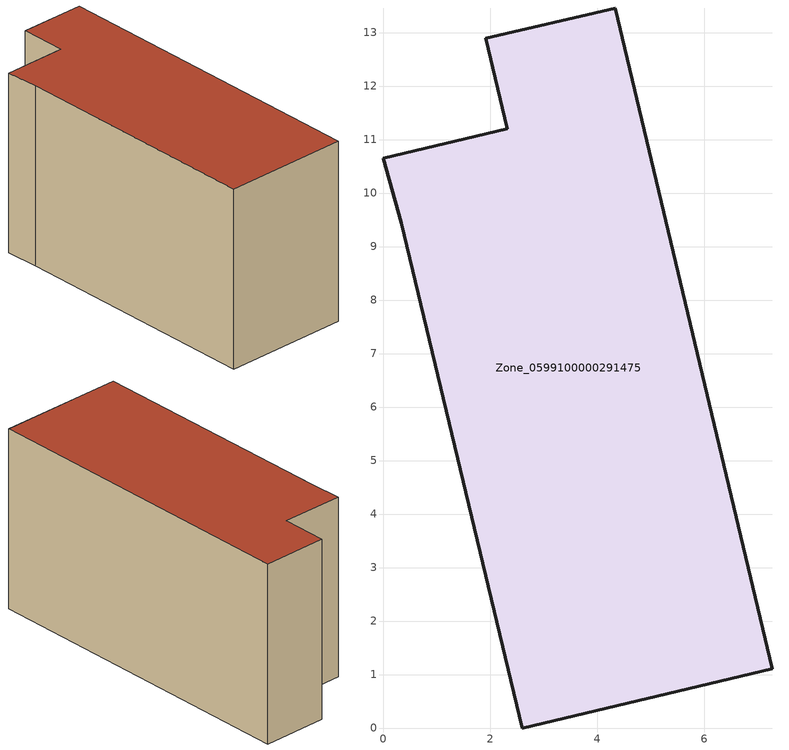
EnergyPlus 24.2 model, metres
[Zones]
Zone_0599100000291475
 floor ground (C_G): 2.31,11.2 1.92,12.89 4.34,13.46 7.27,1.1 2.6,0 0.34,9.45 0,10.65 z0
 wall outside (C_F): 2.6,0 7.27,1.1 4.34,13.46 1.92,12.89 2.31,11.2 0,10.65 0.34,9.45 2.6,0 z0:6.92
 roof outside (C_R): 1.92,12.89 2.31,11.2 0,10.65 0.34,9.45 2.6,0 7.27,1.1 4.34,13.46 z6.92
[BUILDING]
Pand.0599100000291475: North Axis=0; Terrain=City; Loads Convergence Tolerance Value=0.04; Temperature Convergence Tolerance Value=0.4; Solar Distribution=FullExterior; Maximum Number of Warmup Days=25; Minimum Number of Warmup Days=1
[Site:Location]
Rotterdam.The.Hague.AP_ZH_NLD Design_Conditions: Latitude=51.96; Longitude=4.45; Time Zone=1; Elevation=-4.5
[SITE:GROUNDTEMPERATURE:BUILDINGSURFACE]
18, 18, 18, 18, 18, 18, 18, 18, 18, 18, 18, 18
[MATERIAL] Thermal Absorptance=0.9; Solar Absorptance=0.7; Visible Absorptance=0.7
Name | Roughness | Thickness | Conductivity | Density | Specific Heat
G.TI.1992-2005 | MediumSmooth | 0.15 | 0.06 | 540 | 1210
F.TI.1992-2005 | Rough | 0.3 | 0.12 | 1920 | 840
R.TI.1992-2005 | MediumRough | 0.2 | 0.08 | 1500 | 1000
[CONSTRUCTION]
C_G: G.TI.1992-2005
C_F: F.TI.1992-2005
C_R: R.TI.1992-2005
[ZONE]
Zone_0599100000291475: Type=1; Multiplier=1; Ceiling Height=Autocalculate; Volume=Autocalculate; Floor Area=autocalculate; Part of Total Floor Area=Yes
[ZONEINFILTRATION:DESIGNFLOWRATE]
Infil_Zone_0599100000291475: Zone or ZoneList or Space or SpaceList=Zone_0599100000291475; Schedule=AlwaysOn; Design Flow Rate Calculation Method=Flow/Area; Flow Rate per Floor Area=0.0015; Constant Term Coefficient=1; Temperature Term Coefficient=0; Velocity Term Coefficient=0; Velocity Squared Term Coefficient=0
[HVACTEMPLATE:ZONE:IDEALLOADSAIRSYSTEM]
Zone_0599100000291475: Maximum Heating Supply Air Temperature=50; Minimum Cooling Supply Air Temperature=13; Maximum Heating Supply Air Humidity Ratio=0.0156; Minimum Cooling Supply Air Humidity Ratio=0.0077; Heating Limit=NoLimit; Cooling Limit=NoLimit; Dehumidification Control Type=ConstantSensibleHeatRatio; Cooling Sensible Heat Ratio=0.7; Dehumidification Setpoint=60; Humidification Control Type=None; Humidification Setpoint=30; Outdoor Air Method=None; Outdoor Air Flow Rate per Person=0.00944; Outdoor Air Flow Rate per Zone Floor Area=0; Outdoor Air Flow Rate per Zone=0; Demand Controlled Ventilation Type=None; Outdoor Air Economizer Type=NoEconomizer; Heat Recovery Type=None; Sensible Heat Recovery Effectiveness=0.7; Latent Heat Recovery Effectiveness=0.65
[ZONECONTROL:THERMOSTAT]
ThermostatControl_Zone_0599100000291475: Zone or ZoneList=Zone_0599100000291475; Control Type Schedule=DualSetpointControlType; Control 1=Thermostat_Zone_0599100000291475; Temperature Difference Between Cutout And Setpoint=0
[THERMOSTATSETPOINT:DUALSETPOINT]
Thermostat_Zone_0599100000291475: Heating Setpoint Temperature Schedule=HeatingSetpoint_Zone_0599100000291475; Cooling Setpoint Temperature Schedule=CoolingSetpoint_Zone_0599100000291475
[SCHEDULE:COMPACT]
HeatingSetpoint_Zone_0599100000291475: Through: 12/31, For: AllDays, Until: 24:00, 21
CoolingSetpoint_Zone_0599100000291475: Through: 12/31, For: AllDays, Until: 24:00, 24
DualSetpointControlType: Through: 12/31, For: AllDays, Until: 24:00, 4
AlwaysOn: Through: 12/31, For: AllDays, Until: 24:00, 1
